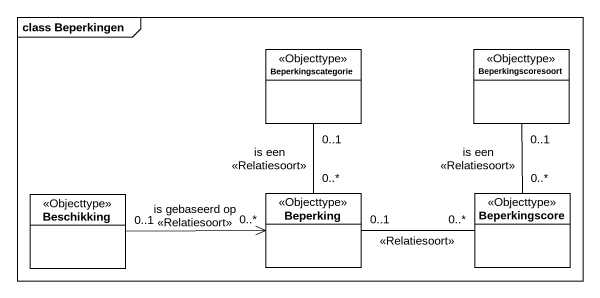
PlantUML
@startuml
mainframe class Beperkingen
hide circle
hide empty members
class Beperkingscategorie <<Objecttype>>
class Beperkingscoresoort <<Objecttype>>
class Beschikking <<Objecttype>>
class Beperking <<Objecttype>>
class Beperkingscore <<Objecttype>>
Beperking "0..*" -up- "0..1" Beperkingscategorie : is een\n<<Relatiesoort>>
Beperking "0..*" <-left- "0..1" Beschikking : is gebaseerd op\n<<Relatiesoort>>
Beperking "0..1" -right- "0..*" Beperkingscore : <<Relatiesoort>>
Beperkingscore "0..*" -up- "0..1" Beperkingscoresoort : is een\n<<Relatiesoort>>
@enduml
